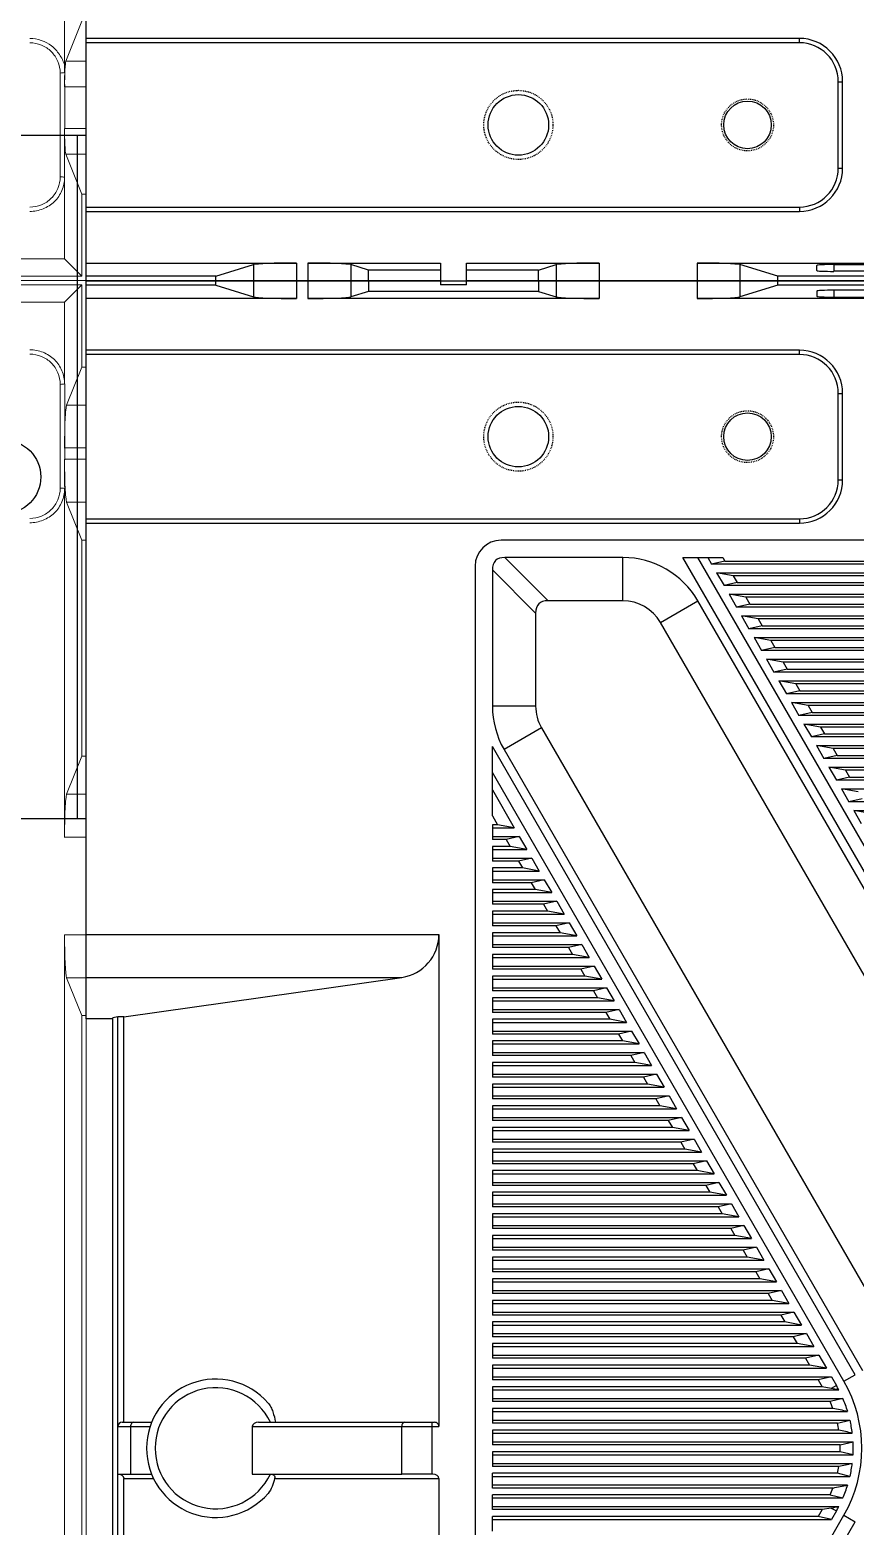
# Model space of a CAD drawing. Header units: millimetres. Extents: x 2185 to 26698, y 9658 to 17427.
# Drawn here: x 24140.1 to 24235.5, y 13711.7 to 13884.7 of the extents above; entities that cross this region are included whole.
import ezdxf

# ---------------------------------------------------------------- set-up
doc = ezdxf.new("R2010")
doc.units = ezdxf.units.MM
doc.linetypes.add('HIDDEN', pattern=[0.2, 0.1, -0.1])
doc.linetypes.add('SLD-实线', pattern=[0])
doc.layers.add('02___PRT_ALL_AXES', color=7, linetype='Continuous')
doc.layers.add('DEFAULT_2', color=8, linetype='HIDDEN')
doc.layers.add('文字层', color=8, linetype='SLD-实线', lineweight=15)

# ---------------------------------------------------------------- blocks, each defined once
blk = doc.blocks.new('76128193')
at = {"color": 7, "linetype": 'Continuous'}
for p, q in [((-4020.43, 2581.93), (-3060.43, 2581.93)), ((-3075.43, 2581.43), (-3060.93, 2581.43)), ((-3060.93, 2581.43), (-3062.93, 2579.43)), ((-3060.93, 2571.93), (-3060.93, 2581.43)), ((-3060.43, 2517.59), (-3060.43, 2581.93)), ((-3062.93, 2579.43), (-3083.03, 2579.43)), ((-3062.93, 2569.98), (-3062.93, 2579.43)), ((-3060.93, 2571.93), (-3062.69, 2567.54)), ((-3060.93, 2571.93), (-3060.43, 2571.93)), ((-3063.43, 2569.93), (-3063.43, 2557.93)), ((-3062.92, 2569.98), (-3062.92, 2562.58)), ((-3062.69, 2567.54), (-3060.43, 2567.54)), ((-3060.43, 2562.59), (-3062.93, 2562.58)), ((-3060.43, 2561.27), (-3062.93, 2561.28)), ((-3062.93, 2517.55), (-3062.93, 2557.89)), ((-3060.43, 2556.32), (-3062.69, 2556.32)), ((-3062.69, 2556.32), (-3060.93, 2551.93)), ((-3060.93, 2551.93), (-3060.43, 2551.93)), ((-3060.93, 2526.93), (-3060.93, 2551.93)), ((-3060.93, 2526.93), (-3062.69, 2522.54)), ((-3060.93, 2526.93), (-3060.43, 2526.93)), ((-3062.69, 2522.54), (-3060.43, 2522.54)), ((-3060.43, 2517.58), (-3062.93, 2517.58)), ((-3060.43, 2517.58), (-3060.43, 2106.28)), ((-3062.93, 2506.27), (-3060.43, 2506.27)), ((-3062.93, 2394.33), (-3062.93, 2506.27)), ((-3060.43, 2501.32), (-3062.69, 2501.32)), ((-3062.69, 2501.32), (-3060.93, 2496.93)), ((-3060.93, 2496.93), (-3060.43, 2496.93)), ((-3060.93, 2401.93), (-3060.93, 2496.93)), ((-3062.93, 2066.95), (-3062.93, 2106.31)), ((-3060.43, 2106.27), (-3060.43, 2041.93)), ((-3062.79, 2067.3), (-3060.93, 2071.93)), ((-3063.43, 2065.93), (-3063.43, 2053.93)), ((-3062.93, 2065.98), (-3062.93, 2066.95)), ((-3062.79, 2067.3), (-3060.43, 2067.3)), ((-3062.91, 2064.33), (-3060.43, 2064.33)), ((-3062.91, 2059.53), (-3062.91, 2064.33)), ((-3062.93, 2053.89), (-3062.93, 2059.53)), ((-3062.91, 2059.53), (-3060.43, 2059.53)), ((-3062.79, 2056.56), (-3060.43, 2056.56)), ((-3060.93, 2051.93), (-3062.79, 2056.56)), ((-3062.93, 2044.43), (-3062.93, 2053.89)), ((-3060.93, 2051.93), (-3060.43, 2051.93)), ((-3060.93, 2042.43), (-3060.93, 2051.93)), ((-3083.03, 2044.43), (-3062.93, 2044.43)), ((-3062.93, 2044.43), (-3060.93, 2042.43)), ((-3101.43, 2041.93), (-3060.43, 2041.93)), ((-3075.43, 2042.43), (-3060.93, 2042.43))]:
    blk.add_line(p, q, dxfattribs=at)
for centre, major_axis, start_param, end_param in [((-3062.65, 2506.27), (0, 5), -4.712389, -3.28349), ((-3062.76, 2064.33), (0, 3), 0.141897, 1.570796)]:
    blk.add_ellipse(centre, major_axis=major_axis, ratio=0.057143, start_param=start_param, end_param=end_param, dxfattribs=at)
for points, knots in [([(-3062.93, 2569.99), (-3062.94, 2570.51), (-3063.13, 2571.55), (-3064.04, 2572.87), (-3065.38, 2573.73), (-3066.42, 2573.93), (-3066.94, 2573.93)], [0, 0, 0, 0, 0.24999, 0.500013, 0.749974, 1, 1, 1, 1]), ([(-3066.94, 2573.43), (-3066.49, 2573.43), (-3065.57, 2573.25), (-3064.4, 2572.47), (-3063.62, 2571.31), (-3063.44, 2570.38), (-3063.43, 2569.93)], [0, 0, 0, 0, 0.250026, 0.5, 0.749975, 1, 1, 1, 1]), ([(-3062.69, 2567.54), (-3062.71, 2567.48), (-3062.75, 2567.29), (-3062.82, 2566.73), (-3062.88, 2565.72), (-3062.92, 2564.25), (-3062.93, 2563.15), (-3062.93, 2562.57)], [0, 0, 0, 0, 0.042305, 0.114527, 0.339814, 0.647954, 1, 1, 1, 1]), ([(-3062.92, 2562.58), (-3062.92, 2562.36), (-3062.88, 2561.93), (-3062.92, 2561.49), (-3062.92, 2561.28)], [0, 0, 0, 0, 0.499974, 1, 1, 1, 1]), ([(-3062.93, 2561.28), (-3062.93, 2560.69), (-3062.92, 2559.6), (-3062.88, 2558.13), (-3062.82, 2557.13), (-3062.75, 2556.57), (-3062.71, 2556.38), (-3062.69, 2556.32)], [0, 0, 0, 0, 0.352373, 0.660449, 0.885543, 0.957704, 1, 1, 1, 1]), ([(-3062.92, 2561.28), (-3062.92, 2560.71), (-3062.95, 2559.58), (-3062.92, 2558.45), (-3062.92, 2557.89)], [0, 0, 0, 0, 0.499996, 1, 1, 1, 1]), ([(-3063.43, 2557.93), (-3063.44, 2557.48), (-3063.62, 2556.56), (-3064.4, 2555.39), (-3065.57, 2554.61), (-3066.49, 2554.43), (-3066.94, 2554.43)], [0, 0, 0, 0, 0.250025, 0.499999, 0.749974, 1, 1, 1, 1]), ([(-3066.94, 2553.93), (-3066.42, 2553.93), (-3065.38, 2554.13), (-3064.04, 2554.99), (-3063.13, 2556.31), (-3062.94, 2557.35), (-3062.93, 2557.87)], [0, 0, 0, 0, 0.250084, 0.500116, 0.750095, 1, 1, 1, 1]), ([(-3062.69, 2522.54), (-3062.71, 2522.48), (-3062.75, 2522.29), (-3062.82, 2521.73), (-3062.88, 2520.72), (-3062.92, 2519.24), (-3062.93, 2518.14), (-3062.93, 2517.55)], [0, 0, 0, 0, 0.042298, 0.114524, 0.339797, 0.648006, 1, 1, 1, 1]), ([(-3062.95, 2066.88), (-3063.06, 2067.31), (-3063.5, 2068.11), (-3064.66, 2069.47), (-3066.06, 2069.94), (-3066.94, 2069.93)], [0, 0, 0, 0, 0.251701, 0.503486, 1, 1, 1, 1]), ([(-3066.94, 2069.43), (-3066.49, 2069.43), (-3065.57, 2069.25), (-3064.4, 2068.47), (-3063.62, 2067.31), (-3063.44, 2066.38), (-3063.43, 2065.93)], [0, 0, 0, 0, 0.250026, 0.5, 0.749975, 1, 1, 1, 1]), ([(-3062.91, 2064.33), (-3062.91, 2064.6), (-3062.97, 2065.15), (-3062.91, 2065.7), (-3062.91, 2065.98)], [0, 0, 0, 0, 0.500023, 1, 1, 1, 1]), ([(-3062.79, 2056.56), (-3062.83, 2056.67), (-3062.85, 2057.01), (-3062.9, 2057.65), (-3062.93, 2058.53), (-3062.93, 2059.18), (-3062.93, 2059.53)], [0, 0, 0, 0, 0.114391, 0.339437, 0.647663, 1, 1, 1, 1]), ([(-3063.43, 2053.93), (-3063.44, 2053.48), (-3063.62, 2052.56), (-3064.4, 2051.39), (-3065.57, 2050.61), (-3066.49, 2050.43), (-3066.94, 2050.43)], [0, 0, 0, 0, 0.250025, 0.499999, 0.749974, 1, 1, 1, 1]), ([(-3066.94, 2049.93), (-3066.42, 2049.93), (-3065.38, 2050.13), (-3064.04, 2051), (-3063.13, 2052.31), (-3062.94, 2053.36), (-3062.93, 2053.87)], [0, 0, 0, 0, 0.250084, 0.500115, 0.750092, 1, 1, 1, 1])]:
    blk.add_open_spline(points, degree=3, knots=knots, dxfattribs=at)
for points in [[(-3062.92, 2569.98), (-3063.09, 2569.93), (-3063.26, 2569.95), (-3063.43, 2569.93)], [(-3063.43, 2557.93), (-3063.26, 2557.91), (-3063.09, 2557.93), (-3062.92, 2557.89)], [(-3062.91, 2065.98), (-3063.08, 2065.93), (-3063.26, 2065.95), (-3063.43, 2065.93)], [(-3063.43, 2053.93), (-3063.26, 2053.91), (-3063.09, 2053.93), (-3062.92, 2053.89)]]:
    blk.add_open_spline(points, degree=3, dxfattribs=at)
blk = doc.blocks.new('*U127')
at = {"layer": '文字层'}
blk.add_blockref('76128193', (3540.43, -2316.18), dxfattribs=at)
blk = doc.blocks.new('*U128')
at = {"color": 0, "linetype": 'ByBlock', "lineweight": -2, "transparency": 16777216}
for p in [(6720, 1620), (6720, 1080)]:
    blk.add_blockref('*U127', p, dxfattribs=at)
blk = doc.blocks.new('543')
at = {"color": 7, "linetype": 'Continuous'}
for p, q in [((13760.14, 9868.64), (13760.14, 9953.98)), ((13760.14, 9953.98), (14000.09, 9953.98)), ((13775.12, 9953.48), (13775.12, 9953.98)), ((13779.51, 9953.98), (13779.51, 9952.14)), ((13784.46, 9953.98), (13784.46, 9951.95)), ((13785.78, 9953.98), (13785.78, 9951.95)), ((13790.73, 9953.98), (13790.73, 9952.14)), ((13792.8, 9953.98), (13792.8, 9952.77)), ((13812.44, 9953.98), (13812.44, 9952.77)), ((13814.51, 9953.98), (13814.51, 9952.14)), ((13819.46, 9953.98), (13819.46, 9951.95)), ((13830.78, 9953.98), (13830.78, 9951.95)), ((13835.73, 9953.98), (13835.73, 9952.14)), ((13840.12, 9953.48), (13840.12, 9953.98)), ((13775.12, 9953.48), (13760.14, 9953.48)), ((13784.46, 9951.95), (13760.14, 9951.95)), ((13775.12, 9953.48), (13779.51, 9952.14)), ((13819.46, 9951.95), (13785.78, 9951.95)), ((13792.8, 9952.77), (13790.73, 9952.14)), ((13812.44, 9952.77), (13792.8, 9952.77)), ((13812.44, 9952.77), (13814.51, 9952.14)), ((13929.46, 9951.95), (13830.78, 9951.95)), ((13840.12, 9953.48), (13835.73, 9952.14)), ((13920.12, 9953.48), (13840.12, 9953.48)), ((13844.62, 9952.82), (13844.62, 9952.21)), ((13846.62, 9952.91), (13846.62, 9952.12)), ((13913.62, 9952.91), (13846.62, 9952.91)), ((13846.62, 9952.12), (13913.62, 9952.12)), ((13842.62, 9945.98), (13760.14, 9945.98)), ((13842.62, 9945.48), (13760.14, 9945.48)), ((13842.62, 9945.48), (13842.62, 9945.98)), ((13847.12, 9930.98), (13847.12, 9940.98)), ((13847.12, 9940.98), (13847.62, 9940.98)), ((13847.62, 9930.98), (13847.62, 9940.98)), ((13847.12, 9930.98), (13847.62, 9930.98)), ((13760.14, 9926.48), (13842.62, 9926.48)), ((13760.14, 9925.98), (13842.62, 9925.98)), ((13842.62, 9926.48), (13842.62, 9925.98)), ((13952.12, 9924), (13808.12, 9924)), ((13805.12, 9921), (13805.12, 9717)), ((13808.56, 9922), (13813.56, 9917)), ((13822.21, 9922), (13808.56, 9922)), ((13822.21, 9917), (13822.21, 9922)), ((13866.38, 9857.5), (13829.14, 9922)), ((13829.14, 9922), (13833.76, 9922)), ((13867.68, 9858.25), (13830.87, 9922)), ((13832.03, 9922), (13832.46, 9921.25)), ((13833.99, 9921.6), (13832.46, 9921.25)), ((13927.78, 9921.25), (13832.46, 9921.25)), ((13833.76, 9922), (13833.99, 9921.6)), ((13833.99, 9921.6), (13926.25, 9921.6)), ((13807.12, 9920.57), (13807.12, 9904.82)), ((13807.12, 9920.57), (13812.12, 9915.57)), ((13833.04, 9920.25), (13833.9, 9918.75)), ((13833.04, 9920.25), (13927.2, 9920.25)), ((13834.97, 9919.9), (13833.04, 9920.25)), ((13835.43, 9919.1), (13833.9, 9918.75)), ((13834.97, 9919.9), (13835.43, 9919.1)), ((13925.27, 9919.9), (13834.97, 9919.9)), ((13835.43, 9919.1), (13924.81, 9919.1)), ((13926.34, 9918.75), (13833.9, 9918.75)), ((13834.48, 9917.75), (13835.35, 9916.25)), ((13836.41, 9917.4), (13834.48, 9917.75)), ((13834.48, 9917.75), (13925.76, 9917.75)), ((13836.41, 9917.4), (13836.88, 9916.6)), ((13923.83, 9917.4), (13836.41, 9917.4)), ((13812.12, 9915.57), (13812.12, 9904.82)), ((13822.21, 9917), (13813.56, 9917)), ((13826.54, 9914.5), (13830.87, 9917)), ((13865.51, 9857), (13830.87, 9917)), ((13836.88, 9916.6), (13835.35, 9916.25)), ((13924.89, 9916.25), (13835.35, 9916.25)), ((13836.88, 9916.6), (13923.36, 9916.6)), ((13861.18, 9854.5), (13826.54, 9914.5)), ((13835.92, 9915.25), (13836.79, 9913.75)), ((13837.86, 9914.9), (13835.92, 9915.25)), ((13835.92, 9915.25), (13924.32, 9915.25)), ((13838.32, 9914.1), (13836.79, 9913.75)), ((13923.45, 9913.75), (13836.79, 9913.75)), ((13837.86, 9914.9), (13838.32, 9914.1)), ((13922.38, 9914.9), (13837.86, 9914.9)), ((13838.32, 9914.1), (13921.92, 9914.1)), ((13837.37, 9912.75), (13838.23, 9911.25)), ((13839.3, 9912.4), (13837.37, 9912.75)), ((13837.37, 9912.75), (13922.87, 9912.75)), ((13839.3, 9912.4), (13839.76, 9911.6)), ((13920.94, 9912.4), (13839.3, 9912.4)), ((13839.76, 9911.6), (13838.23, 9911.25)), ((13922.01, 9911.25), (13838.23, 9911.25)), ((13839.76, 9911.6), (13920.48, 9911.6)), ((13838.81, 9910.25), (13839.68, 9908.75)), ((13840.74, 9909.9), (13838.81, 9910.25)), ((13838.81, 9910.25), (13921.43, 9910.25)), ((13841.21, 9909.1), (13839.68, 9908.75)), ((13920.56, 9908.75), (13839.68, 9908.75)), ((13840.74, 9909.9), (13841.21, 9909.1)), ((13919.5, 9909.9), (13840.74, 9909.9)), ((13841.21, 9909.1), (13919.03, 9909.1)), ((13840.25, 9907.75), (13841.12, 9906.25)), ((13840.25, 9907.75), (13919.99, 9907.75)), ((13842.19, 9907.4), (13840.25, 9907.75)), ((13842.19, 9907.4), (13842.65, 9906.6)), ((13918.05, 9907.4), (13842.19, 9907.4)), ((13842.65, 9906.6), (13841.12, 9906.25)), ((13919.12, 9906.25), (13841.12, 9906.25)), ((13841.7, 9905.25), (13842.56, 9903.75)), ((13841.7, 9905.25), (13918.54, 9905.25)), ((13843.63, 9904.9), (13841.7, 9905.25)), ((13842.65, 9906.6), (13917.59, 9906.6)), ((13812.12, 9904.82), (13807.12, 9904.82)), ((13844.09, 9904.1), (13842.56, 9903.75)), ((13917.68, 9903.75), (13842.56, 9903.75)), ((13843.63, 9904.9), (13844.09, 9904.1)), ((13916.61, 9904.9), (13843.63, 9904.9)), ((13844.09, 9904.1), (13916.15, 9904.1)), ((13812.79, 9902.32), (13808.46, 9899.82)), ((13812.79, 9902.32), (13854.25, 9830.5)), ((13843.14, 9902.75), (13844.01, 9901.25)), ((13843.14, 9902.75), (13917.1, 9902.75)), ((13845.07, 9902.4), (13843.14, 9902.75)), ((13845.07, 9902.4), (13845.54, 9901.6)), ((13915.17, 9902.4), (13845.07, 9902.4)), ((13807.12, 9892.14), (13807.12, 9900.14)), ((13849.06, 9827.5), (13807.12, 9900.14)), ((13845.54, 9901.6), (13844.01, 9901.25)), ((13844.58, 9900.25), (13845.45, 9898.75)), ((13846.52, 9899.9), (13844.58, 9900.25)), ((13846.52, 9899.9), (13846.98, 9899.1)), ((13808.46, 9899.82), (13849.92, 9828)), ((13846.98, 9899.1), (13845.45, 9898.75)), ((13847.76, 9826.75), (13807.12, 9897.14)), ((13846.03, 9897.75), (13846.89, 9896.25)), ((13847.96, 9897.4), (13846.03, 9897.75)), ((13848.42, 9896.6), (13846.89, 9896.25)), ((13847.96, 9897.4), (13848.42, 9896.6)), ((13807.12, 9895.14), (13809.65, 9890.75)), ((13847.47, 9895.25), (13848.34, 9893.75)), ((13849.4, 9894.9), (13847.47, 9895.25)), ((13847.47, 9895.25), (13912.77, 9895.25)), ((13849.87, 9894.1), (13848.34, 9893.75)), ((13911.9, 9893.75), (13848.34, 9893.75)), ((13807.12, 9892.14), (13807.72, 9891.1)), ((13848.91, 9892.75), (13849.78, 9891.25)), ((13848.91, 9892.75), (13911.33, 9892.75)), ((13850.85, 9892.4), (13848.91, 9892.75)), ((13807.12, 9891.1), (13807.12, 9889.4)), ((13807.72, 9891.1), (13807.12, 9891.1)), ((13807.12, 9890.75), (13809.65, 9890.75)), ((13807.12, 9889.75), (13810.23, 9889.75)), ((13809.65, 9890.75), (13807.72, 9891.1)), ((13810.23, 9889.75), (13808.7, 9889.4)), ((13810.23, 9889.75), (13811.1, 9888.25)), ((13808.7, 9889.4), (13807.12, 9889.4)), ((13807.12, 9888.6), (13807.12, 9886.9)), ((13809.16, 9888.6), (13807.12, 9888.6)), ((13807.12, 9888.25), (13811.1, 9888.25)), ((13808.7, 9889.4), (13809.16, 9888.6)), ((13811.1, 9888.25), (13809.16, 9888.6)), ((13807.12, 9887.25), (13811.67, 9887.25)), ((13810.14, 9886.9), (13807.12, 9886.9)), ((13807.12, 9886.1), (13807.12, 9884.4)), ((13810.61, 9886.1), (13807.12, 9886.1)), ((13811.67, 9887.25), (13810.14, 9886.9)), ((13810.14, 9886.9), (13810.61, 9886.1)), ((13812.54, 9885.75), (13810.61, 9886.1)), ((13811.67, 9887.25), (13812.54, 9885.75)), ((13807.12, 9885.75), (13812.54, 9885.75)), ((13807.12, 9884.75), (13813.12, 9884.75)), ((13811.59, 9884.4), (13807.12, 9884.4)), ((13813.12, 9884.75), (13811.59, 9884.4)), ((13811.59, 9884.4), (13812.05, 9883.6)), ((13813.12, 9884.75), (13813.98, 9883.25)), ((13807.12, 9883.6), (13807.12, 9881.9)), ((13812.05, 9883.6), (13807.12, 9883.6)), ((13807.12, 9883.25), (13813.98, 9883.25)), ((13813.98, 9883.25), (13812.05, 9883.6)), ((13807.12, 9882.25), (13814.56, 9882.25)), ((13813.03, 9881.9), (13807.12, 9881.9)), ((13807.12, 9881.1), (13807.12, 9879.4)), ((13813.49, 9881.1), (13807.12, 9881.1)), ((13814.56, 9882.25), (13813.03, 9881.9)), ((13813.03, 9881.9), (13813.49, 9881.1)), ((13815.43, 9880.75), (13813.49, 9881.1)), ((13814.56, 9882.25), (13815.43, 9880.75)), ((13807.12, 9880.75), (13815.43, 9880.75)), ((13807.12, 9879.75), (13816, 9879.75)), ((13814.47, 9879.4), (13807.12, 9879.4)), ((13816, 9879.75), (13814.47, 9879.4)), ((13814.47, 9879.4), (13814.94, 9878.6)), ((13816, 9879.75), (13816.87, 9878.25)), ((13760.14, 9878.4), (13800.93, 9878.4)), ((13800.93, 9878.4), (13800.93, 9821.5)), ((13807.12, 9878.6), (13807.12, 9876.9)), ((13814.94, 9878.6), (13807.12, 9878.6)), ((13807.12, 9878.25), (13816.87, 9878.25)), ((13816.87, 9878.25), (13814.94, 9878.6)), ((13807.12, 9877.25), (13817.45, 9877.25)), ((13815.92, 9876.9), (13807.12, 9876.9)), ((13807.12, 9876.1), (13807.12, 9874.4)), ((13816.38, 9876.1), (13807.12, 9876.1)), ((13807.12, 9875.75), (13818.31, 9875.75)), ((13817.45, 9877.25), (13815.92, 9876.9)), ((13815.92, 9876.9), (13816.38, 9876.1)), ((13818.31, 9875.75), (13816.38, 9876.1)), ((13817.45, 9877.25), (13818.31, 9875.75)), ((13807.12, 9874.75), (13818.89, 9874.75)), ((13817.36, 9874.4), (13807.12, 9874.4)), ((13818.89, 9874.75), (13817.36, 9874.4)), ((13817.36, 9874.4), (13817.82, 9873.6)), ((13818.89, 9874.75), (13819.76, 9873.25)), ((13760.14, 9873.45), (13796.63, 9873.45)), ((13764.51, 9868.87), (13796.63, 9873.45)), ((13807.12, 9873.6), (13807.12, 9871.9)), ((13817.82, 9873.6), (13807.12, 9873.6)), ((13807.12, 9873.25), (13819.76, 9873.25)), ((13807.12, 9872.25), (13820.33, 9872.25)), ((13819.76, 9873.25), (13817.82, 9873.6)), ((13820.33, 9872.25), (13818.8, 9871.9)), ((13820.33, 9872.25), (13821.2, 9870.75)), ((13818.8, 9871.9), (13807.12, 9871.9)), ((13807.12, 9871.1), (13807.12, 9869.4)), ((13819.27, 9871.1), (13807.12, 9871.1)), ((13807.12, 9870.75), (13821.2, 9870.75)), ((13818.8, 9871.9), (13819.27, 9871.1)), ((13821.2, 9870.75), (13819.27, 9871.1)), ((13763.81, 9868.87), (13763.22, 9868.78)), ((13763.22, 9769.22), (13763.22, 9868.78)), ((13763.81, 9769.14), (13763.81, 9868.87)), ((13764.51, 9868.87), (13763.81, 9868.87)), ((13764.51, 9822), (13764.51, 9868.87)), ((13807.12, 9869.75), (13821.78, 9869.75)), ((13820.25, 9869.4), (13807.12, 9869.4)), ((13821.78, 9869.75), (13820.25, 9869.4)), ((13820.25, 9869.4), (13820.71, 9868.6)), ((13821.78, 9869.75), (13822.64, 9868.25)), ((13763.22, 9868.64), (13760.14, 9868.64)), ((13807.12, 9868.6), (13807.12, 9866.9)), ((13820.71, 9868.6), (13807.12, 9868.6)), ((13807.12, 9868.25), (13822.64, 9868.25)), ((13807.12, 9867.25), (13823.22, 9867.25)), ((13822.64, 9868.25), (13820.71, 9868.6)), ((13823.22, 9867.25), (13821.69, 9866.9)), ((13823.22, 9867.25), (13824.09, 9865.75)), ((13821.69, 9866.9), (13807.12, 9866.9)), ((13807.12, 9866.1), (13807.12, 9864.4)), ((13822.15, 9866.1), (13807.12, 9866.1)), ((13807.12, 9865.75), (13824.09, 9865.75)), ((13821.69, 9866.9), (13822.15, 9866.1)), ((13824.09, 9865.75), (13822.15, 9866.1)), ((13807.12, 9864.75), (13824.66, 9864.75)), ((13823.13, 9864.4), (13807.12, 9864.4)), ((13807.12, 9863.6), (13807.12, 9861.9)), ((13823.6, 9863.6), (13807.12, 9863.6)), ((13824.66, 9864.75), (13823.13, 9864.4)), ((13823.13, 9864.4), (13823.6, 9863.6)), ((13825.53, 9863.25), (13823.6, 9863.6)), ((13824.66, 9864.75), (13825.53, 9863.25)), ((13807.12, 9863.25), (13825.53, 9863.25)), ((13807.12, 9862.25), (13826.11, 9862.25)), ((13824.58, 9861.9), (13807.12, 9861.9)), ((13826.11, 9862.25), (13824.58, 9861.9)), ((13824.58, 9861.9), (13825.04, 9861.1)), ((13826.11, 9862.25), (13826.97, 9860.75)), ((13807.12, 9861.1), (13807.12, 9859.4)), ((13825.04, 9861.1), (13807.12, 9861.1)), ((13807.12, 9860.75), (13826.97, 9860.75)), ((13826.97, 9860.75), (13825.04, 9861.1)), ((13807.12, 9859.75), (13827.55, 9859.75)), ((13826.02, 9859.4), (13807.12, 9859.4)), ((13807.12, 9858.6), (13807.12, 9856.9)), ((13826.48, 9858.6), (13807.12, 9858.6)), ((13827.55, 9859.75), (13826.02, 9859.4)), ((13826.02, 9859.4), (13826.48, 9858.6)), ((13828.42, 9858.25), (13826.48, 9858.6)), ((13827.55, 9859.75), (13828.42, 9858.25)), ((13807.12, 9858.25), (13828.42, 9858.25)), ((13807.12, 9857.25), (13828.99, 9857.25)), ((13827.46, 9856.9), (13807.12, 9856.9)), ((13828.99, 9857.25), (13827.46, 9856.9)), ((13827.46, 9856.9), (13827.93, 9856.1)), ((13828.99, 9857.25), (13829.86, 9855.75)), ((13807.12, 9856.1), (13807.12, 9854.4)), ((13827.93, 9856.1), (13807.12, 9856.1)), ((13807.12, 9855.75), (13829.86, 9855.75)), ((13829.86, 9855.75), (13827.93, 9856.1)), ((13807.12, 9854.75), (13830.44, 9854.75)), ((13828.91, 9854.4), (13807.12, 9854.4)), ((13807.12, 9853.6), (13807.12, 9851.9)), ((13829.37, 9853.6), (13807.12, 9853.6)), ((13807.12, 9853.25), (13831.3, 9853.25)), ((13830.44, 9854.75), (13828.91, 9854.4)), ((13828.91, 9854.4), (13829.37, 9853.6)), ((13831.3, 9853.25), (13829.37, 9853.6)), ((13830.44, 9854.75), (13831.3, 9853.25)), ((13807.12, 9852.25), (13831.88, 9852.25)), ((13830.35, 9851.9), (13807.12, 9851.9)), ((13831.88, 9852.25), (13830.35, 9851.9)), ((13830.35, 9851.9), (13830.81, 9851.1)), ((13831.88, 9852.25), (13832.75, 9850.75)), ((13807.12, 9851.1), (13807.12, 9849.4)), ((13830.81, 9851.1), (13807.12, 9851.1)), ((13807.12, 9850.75), (13832.75, 9850.75)), ((13807.12, 9849.75), (13833.32, 9849.75)), ((13832.75, 9850.75), (13830.81, 9851.1)), ((13833.32, 9849.75), (13831.8, 9849.4)), ((13833.32, 9849.75), (13834.19, 9848.25)), ((13831.8, 9849.4), (13807.12, 9849.4)), ((13807.12, 9848.6), (13807.12, 9846.9)), ((13832.26, 9848.6), (13807.12, 9848.6)), ((13807.12, 9848.25), (13834.19, 9848.25)), ((13831.8, 9849.4), (13832.26, 9848.6)), ((13834.19, 9848.25), (13832.26, 9848.6)), ((13807.12, 9847.25), (13834.77, 9847.25)), ((13833.24, 9846.9), (13807.12, 9846.9)), ((13834.77, 9847.25), (13833.24, 9846.9)), ((13833.24, 9846.9), (13833.7, 9846.1)), ((13834.77, 9847.25), (13835.63, 9845.75)), ((13807.12, 9846.1), (13807.12, 9844.4)), ((13833.7, 9846.1), (13807.12, 9846.1)), ((13807.12, 9845.75), (13835.63, 9845.75)), ((13807.12, 9844.75), (13836.21, 9844.75)), ((13835.63, 9845.75), (13833.7, 9846.1)), ((13836.21, 9844.75), (13834.68, 9844.4)), ((13836.21, 9844.75), (13837.08, 9843.25)), ((13834.68, 9844.4), (13807.12, 9844.4)), ((13807.12, 9843.6), (13807.12, 9841.9)), ((13835.14, 9843.6), (13807.12, 9843.6)), ((13807.12, 9843.25), (13837.08, 9843.25)), ((13834.68, 9844.4), (13835.14, 9843.6)), ((13837.08, 9843.25), (13835.14, 9843.6)), ((13807.12, 9842.25), (13837.66, 9842.25)), ((13836.13, 9841.9), (13807.12, 9841.9)), ((13807.12, 9841.1), (13807.12, 9839.4)), ((13836.59, 9841.1), (13807.12, 9841.1)), ((13837.66, 9842.25), (13836.13, 9841.9)), ((13836.13, 9841.9), (13836.59, 9841.1)), ((13838.52, 9840.75), (13836.59, 9841.1)), ((13837.66, 9842.25), (13838.52, 9840.75)), ((13807.12, 9840.75), (13838.52, 9840.75)), ((13807.12, 9839.75), (13839.1, 9839.75)), ((13837.57, 9839.4), (13807.12, 9839.4)), ((13839.1, 9839.75), (13837.57, 9839.4)), ((13837.57, 9839.4), (13838.03, 9838.6)), ((13839.1, 9839.75), (13839.96, 9838.25)), ((13807.12, 9838.6), (13807.12, 9836.9)), ((13838.03, 9838.6), (13807.12, 9838.6)), ((13807.12, 9838.25), (13839.96, 9838.25)), ((13839.96, 9838.25), (13838.03, 9838.6)), ((13807.12, 9837.25), (13840.54, 9837.25)), ((13839.01, 9836.9), (13807.12, 9836.9)), ((13807.12, 9836.1), (13807.12, 9834.4)), ((13839.47, 9836.1), (13807.12, 9836.1)), ((13840.54, 9837.25), (13839.01, 9836.9)), ((13839.01, 9836.9), (13839.47, 9836.1)), ((13841.41, 9835.75), (13839.47, 9836.1)), ((13840.54, 9837.25), (13841.41, 9835.75)), ((13807.12, 9835.75), (13841.41, 9835.75)), ((13807.12, 9834.75), (13841.99, 9834.75)), ((13840.46, 9834.4), (13807.12, 9834.4)), ((13841.99, 9834.75), (13840.46, 9834.4)), ((13840.46, 9834.4), (13840.92, 9833.6)), ((13841.99, 9834.75), (13842.85, 9833.25)), ((13807.12, 9833.6), (13807.12, 9831.9)), ((13840.92, 9833.6), (13807.12, 9833.6)), ((13807.12, 9833.25), (13842.85, 9833.25)), ((13842.85, 9833.25), (13840.92, 9833.6)), ((13807.12, 9832.25), (13843.43, 9832.25)), ((13841.9, 9831.9), (13807.12, 9831.9)), ((13807.12, 9831.1), (13807.12, 9829.4)), ((13842.36, 9831.1), (13807.12, 9831.1)), ((13807.12, 9830.75), (13844.29, 9830.75)), ((13843.43, 9832.25), (13841.9, 9831.9)), ((13841.9, 9831.9), (13842.36, 9831.1)), ((13844.29, 9830.75), (13842.36, 9831.1)), ((13843.43, 9832.25), (13844.29, 9830.75)), ((13807.12, 9829.75), (13844.87, 9829.75)), ((13843.34, 9829.4), (13807.12, 9829.4)), ((13844.87, 9829.75), (13843.34, 9829.4)), ((13843.34, 9829.4), (13843.8, 9828.6)), ((13844.87, 9829.75), (13845.74, 9828.25)), ((13807.12, 9828.6), (13807.12, 9826.9)), ((13843.8, 9828.6), (13807.12, 9828.6)), ((13807.12, 9828.25), (13845.74, 9828.25)), ((13807.12, 9827.25), (13846.32, 9827.25)), ((13845.74, 9828.25), (13843.8, 9828.6)), ((13846.32, 9827.25), (13844.79, 9826.9)), ((13846.32, 9827.25), (13846.89, 9826.25)), ((13847.76, 9826.75), (13849.06, 9827.5)), ((13844.79, 9826.9), (13807.12, 9826.9)), ((13807.12, 9826.1), (13807.12, 9824.4)), ((13845.25, 9826.1), (13807.12, 9826.1)), ((13807.12, 9825.75), (13847.17, 9825.75)), ((13844.79, 9826.9), (13845.25, 9826.1)), ((13846.3, 9825.91), (13845.25, 9826.1)), ((13846.89, 9826.25), (13846.3, 9825.91)), ((13807.12, 9824.75), (13847.65, 9824.75)), ((13846.16, 9824.4), (13807.12, 9824.4)), ((13847.65, 9824.75), (13846.16, 9824.4)), ((13807.12, 9823.6), (13807.12, 9821.9)), ((13846.49, 9823.6), (13807.12, 9823.6)), ((13807.12, 9823.25), (13848.2, 9823.25)), ((13807.12, 9822.25), (13848.47, 9822.25)), ((13847.01, 9821.9), (13848.47, 9822.25)), ((13763.81, 9821.5), (13767.52, 9821.5)), ((13764.31, 9822), (13767.7, 9822)), ((13765.27, 9821.5), (13765.27, 9816)), ((13796.63, 9816), (13796.63, 9821.5)), ((13796.63, 9821.5), (13800.93, 9821.5)), ((13796.99, 9822), (13800.43, 9822)), ((13800.17, 9816), (13800.17, 9822)), ((13847.01, 9821.9), (13807.12, 9821.9)), ((13807.12, 9821.1), (13807.12, 9819.4)), ((13847.16, 9821.1), (13807.12, 9821.1)), ((13807.12, 9820.75), (13848.73, 9820.75)), ((13807.12, 9819.75), (13848.82, 9819.75)), ((13847.33, 9819.4), (13807.12, 9819.4)), ((13807.12, 9818.6), (13807.12, 9816.9)), ((13847.33, 9818.6), (13807.12, 9818.6)), ((13847.33, 9819.4), (13848.82, 9819.75)), ((13848.82, 9818.25), (13847.33, 9818.6)), ((13807.12, 9818.25), (13848.82, 9818.25)), ((13807.12, 9817.25), (13848.73, 9817.25)), ((13847.16, 9816.9), (13807.12, 9816.9)), ((13763.81, 9816), (13767.7, 9816)), ((13764.51, 9769.14), (13764.51, 9815.5)), ((13764.51, 9815.5), (13767.93, 9815.5)), ((13781.93, 9815.5), (13800.93, 9815.5)), ((13800.22, 9816), (13796.63, 9816)), ((13800.93, 9815.5), (13800.93, 9759.6)), ((13807.12, 9814.4), (13807.12, 9816.1)), ((13847.01, 9816.1), (13807.12, 9816.1)), ((13807.12, 9815.75), (13848.47, 9815.75)), ((13848.47, 9815.75), (13847.01, 9816.1)), ((13807.12, 9814.75), (13848.2, 9814.75)), ((13846.49, 9814.4), (13807.12, 9814.4)), ((13807.12, 9811.9), (13807.12, 9813.6)), ((13846.16, 9813.6), (13807.12, 9813.6)), ((13846.16, 9813.6), (13847.65, 9813.25)), ((13807.12, 9813.25), (13847.65, 9813.25)), ((13807.12, 9812.25), (13847.17, 9812.25)), ((13845.25, 9811.9), (13807.12, 9811.9)), ((13845.25, 9811.9), (13844.79, 9811.1)), ((13846.3, 9812.09), (13845.25, 9811.9)), ((13846.3, 9812.09), (13846.89, 9811.75)), ((13846.89, 9811.75), (13846.32, 9810.75)), ((13807.12, 9740.86), (13847.76, 9811.25)), ((13807.12, 9809.4), (13807.12, 9811.1)), ((13844.79, 9811.1), (13807.12, 9811.1)), ((13807.12, 9810.75), (13846.32, 9810.75)), ((13807.12, 9737.86), (13849.06, 9810.5)), ((13846.32, 9810.75), (13844.79, 9811.1)), ((13847.76, 9811.25), (13849.06, 9810.5)), ((13760.14, 9684.03), (13760.14, 9769.37)), ((13842.62, 9712.03), (13760.14, 9712.03)), ((13842.62, 9711.53), (13760.14, 9711.53)), ((13842.62, 9711.53), (13842.62, 9712.03)), ((13847.12, 9707.03), (13847.62, 9707.03)), ((13847.12, 9697.03), (13847.12, 9707.03)), ((13847.62, 9697.03), (13847.62, 9707.03)), ((13847.12, 9697.03), (13847.62, 9697.03)), ((13760.14, 9692.53), (13842.62, 9692.53)), ((13842.62, 9692.53), (13842.62, 9692.03)), ((13760.14, 9692.03), (13842.62, 9692.03)), ((13760.14, 9686.06), (13784.46, 9686.06)), ((13775.12, 9684.53), (13779.51, 9685.87)), ((13779.51, 9685.87), (13779.51, 9684.03)), ((13784.46, 9686.06), (13784.46, 9684.03)), ((13785.78, 9686.06), (13801.12, 9686.06)), ((13785.78, 9686.06), (13785.78, 9684.03)), ((13792.8, 9685.24), (13790.73, 9685.87)), ((13790.73, 9685.87), (13790.73, 9684.03)), ((13801.12, 9686.06), (13801.12, 9683.53)), ((13804.12, 9686.06), (13819.46, 9686.06)), ((13804.12, 9683.53), (13804.12, 9686.06)), ((13812.44, 9685.24), (13814.51, 9685.87)), ((13814.51, 9685.87), (13814.51, 9684.03)), ((13819.46, 9686.06), (13819.46, 9684.03)), ((13830.78, 9686.06), (13929.46, 9686.06)), ((13830.78, 9686.06), (13830.78, 9684.03)), ((13840.12, 9684.53), (13835.73, 9685.87)), ((13835.73, 9685.87), (13835.73, 9684.03)), ((13844.62, 9685.18), (13844.62, 9685.79)), ((13846.62, 9685.88), (13913.62, 9685.88)), ((13846.62, 9685.88), (13846.62, 9685.1)), ((13775.12, 9684.53), (13760.14, 9684.53)), ((13760.14, 9684.03), (13801.12, 9684.03)), ((13775.12, 9684.03), (13775.12, 9684.53)), ((13801.12, 9685.24), (13792.8, 9685.24)), ((13792.8, 9684.03), (13792.8, 9685.24)), ((13812.44, 9685.24), (13804.12, 9685.24)), ((13804.12, 9684.03), (13956.12, 9684.03)), ((13812.44, 9684.03), (13812.44, 9685.24)), ((13920.12, 9684.53), (13840.12, 9684.53)), ((13840.12, 9684.03), (13840.12, 9684.53)), ((13913.62, 9685.1), (13846.62, 9685.1)), ((13804.12, 9683.53), (13801.12, 9683.53))]:
    blk.add_line(p, q, dxfattribs=at)
for centre, radius in [((13810.12, 9935.98), 3.5), ((13810.12, 9935.98), 3.5), ((13836.62, 9935.98), 2.75), ((13836.62, 9935.98), 2.75), ((13810.12, 9702.03), 3.5), ((13810.12, 9702.03), 3.5), ((13810.12, 9702.03), 3.5), ((13836.62, 9702.03), 2.75), ((13836.62, 9702.03), 2.75), ((13836.62, 9702.03), 2.75)]:
    blk.add_circle(centre, radius, dxfattribs=at)
at = {"color": 2, "linetype": 'Continuous'}
for centre in [(13810.12, 9935.98), (13810.12, 9702.03)]:
    blk.add_circle(centre, 3.5, dxfattribs=at)
at = {"color": 3, "linetype": 'Continuous'}
for centre in [(13836.62, 9935.98), (13836.62, 9702.03)]:
    blk.add_circle(centre, 2.75, dxfattribs=at)
at = {"color": 7, "linetype": 'Continuous'}
for centre, radius, start, end in [((13842.62, 9940.98), 5, 0, 90), ((13842.62, 9940.98), 4.5, 0, 90), ((13842.62, 9930.98), 5, 270, 0), ((13842.62, 9930.98), 4.5, 270, 0), ((13808.12, 9921), 3, 90, 180), ((13822.21, 9912), 10, 30, 90), ((13822.21, 9912), 5, 30, 90), ((13817.12, 9904.82), 10, 180, 210), ((13817.12, 9904.82), 5, 180, 210), ((13775.12, 9819), 8, 40.7874, 319.2126), ((13775.12, 9819), 7, 25.3769, 334.6231), ((13815.79, 9657.38), 171.28, 79.445, 79.7396), ((13834.34, 9819), 14.5, 27.7437, 30), ((13834.34, 9819), 15.5, 330, 30), ((13834.34, 9819), 13, 20.7227, 24.5435), ((13834.34, 9819), 14.5, 17.0438, 23.3628), ((13795.42, 9570.59), 258.12, 78.2013, 78.5875), ((13834.34, 9819), 14.5, 6.9319, 12.9522), ((13764.31, 9821.5), 0.5, 90, 180), ((13834.34, 9819), 13, 9.2962, 12.8898), ((13739.18, 9334.67), 498.27, 77.2995, 77.4839), ((13834.34, 9819), 13, 358.2368, 1.7632), ((13834.34, 9819), 14.5, 357.0351, 2.9649), ((13834.34, 9819), 13, 347.1102, 350.7038), ((13739.18, 10303.34), 498.27, 282.5161, 282.7005), ((13834.34, 9819), 14.5, 347.0478, 353.0681), ((13834.34, 9819), 13, 335.4565, 339.2773), ((13797.89, 10055.4), 245.85, 281.4029, 281.8083), ((13834.34, 9819), 14.5, 336.6372, 342.9562), ((13815.79, 9980.63), 171.28, 280.2604, 280.555), ((13834.34, 9819), 14.5, 330, 332.2563), ((13842.62, 9707.03), 5, 0, 90), ((13842.62, 9707.03), 4.5, 0, 90), ((13842.62, 9697.03), 5, 270, 0), ((13842.62, 9697.03), 4.5, 270, 0)]:
    blk.add_arc(centre, radius, start, end, dxfattribs=at)
for centre, major_axis, ratio, start_param, end_param in [((13784.46, 9952.17), (5, 0), 0.043661, -2.999697, -1.570796), ((13785.78, 9952.17), (5, 0), 0.043661, -1.570796, -0.141895), ((13819.46, 9952.17), (5, 0), 0.043661, -2.999697, -1.570796), ((13830.78, 9952.17), (5, 0), 0.043661, -1.570796, -0.141895), ((13846.62, 9952.82), (2, 0), 0.043661, 1.570796, 3.141593), ((13846.62, 9952.21), (2, 0), 0.043661, 3.141593, 4.712389), ((13824.52, 9904.6), (17.04, -17.04), 0.207514, 2.936982, 3.346203), ((13829.52, 9899.6), (17.04, -17.04), 0.207514, 2.936982, 3.346203), ((13795.93, 9878.4), (0, 5), 1, -2.999697, -1.570796), ((13800.43, 9821.5), (0.5, 0), 1, 1.174191, 1.570796), ((13800.43, 9821.5), (0, 0.5), 1, -1.570796, -0.396605), ((13763.81, 9815.5), (-0.707, 0), 0.707107, 3.141593, 4.712389), ((13800.22, 9815.5), (0.707, 0), 0.707107, 0, 1.570796), ((13784.46, 9685.84), (5, 0), 0.043661, 1.570796, 2.999697), ((13785.78, 9685.84), (5, 0), 0.043661, 0.141895, 1.570796), ((13819.46, 9685.84), (5, 0), 0.043661, 1.570796, 2.999697), ((13830.78, 9685.84), (5, 0), 0.043661, 0.141895, 1.570796), ((13846.62, 9685.79), (2, 0), 0.043661, 1.570796, 3.141593), ((13846.62, 9685.18), (2, 0), 0.043661, -3.141593, -1.570796)]:
    blk.add_ellipse(centre, major_axis=major_axis, ratio=ratio, start_param=start_param, end_param=end_param, dxfattribs=at)
for points, knots in [([(13781.18, 9824.23), (13781.3, 9824.09), (13781.51, 9823.76), (13781.82, 9823.02), (13781.96, 9822.41), (13782.03, 9822)], [0, 0, 0, 0, 0.233349, 0.481349, 1, 1, 1, 1]), ([(13765.62, 9822), (13765.58, 9822), (13765.48, 9821.97), (13765.36, 9821.86), (13765.29, 9821.69), (13765.27, 9821.57), (13765.27, 9821.5)], [0, 0, 0, 0, 0.20928, 0.444593, 0.712343, 1, 1, 1, 1]), ([(13796.99, 9822), (13796.94, 9822), (13796.84, 9821.97), (13796.72, 9821.86), (13796.65, 9821.69), (13796.63, 9821.57), (13796.63, 9821.5)], [0, 0, 0, 0, 0.20928, 0.444593, 0.712343, 1, 1, 1, 1]), ([(13781.93, 9815.5), (13781.86, 9815.18), (13781.68, 9814.58), (13781.38, 9814.01), (13781.18, 9813.78)], [0, 0, 0, 0, 0.518605, 1, 1, 1, 1]), ([(13781.47, 9816), (13781.6, 9816), (13781.83, 9815.96), (13781.96, 9815.7), (13781.95, 9815.57), (13781.93, 9815.5)], [0, 0, 0, 0, 0.505176, 0.747023, 1, 1, 1, 1])]:
    blk.add_open_spline(points, degree=3, knots=knots, dxfattribs=at)
at = {"layer": '02___PRT_ALL_AXES', "color": 7, "linetype": 'Continuous'}
for p, q in [((13854.92, 9901.25), (13844.01, 9901.25)), ((13844.58, 9900.25), (13854.08, 9900.25)), ((13845.54, 9901.6), (13855.47, 9901.6)), ((13853.92, 9899.9), (13846.52, 9899.9)), ((13853.69, 9898.75), (13845.45, 9898.75)), ((13846.98, 9899.1), (13853.71, 9899.1)), ((13846.03, 9897.75), (13853.83, 9897.75)), ((13853.96, 9897.4), (13847.96, 9897.4)), ((13848.42, 9896.6), (13854.46, 9896.6)), ((13854.8, 9896.25), (13846.89, 9896.25)), ((13779.35, 9821.5), (13779.35, 9816)), ((13779.35, 9821.5), (13796.63, 9821.5)), ((13780.06, 9822), (13796.99, 9822)), ((13779.35, 9816), (13796.63, 9816))]:
    blk.add_line(p, q, dxfattribs=at)
blk.add_ellipse((13780.06, 9821.5), major_axis=(-0.707, 0), ratio=0.707107, start_param=-1.570796, end_param=0, dxfattribs=at)
at = {"layer": 'DEFAULT_2', "color": 8, "linetype": 'HIDDEN'}
for centre, radius in [((13810.12, 9935.98), 4), ((13836.62, 9935.98), 3), ((13810.12, 9702.03), 4), ((13836.62, 9702.03), 3)]:
    blk.add_circle(centre, radius, dxfattribs=at)
blk = doc.blocks.new('*U129')
at = {"color": 4, "lineweight": 5}
for p in [(-13880.12, -9683.75), (-13880.12, -9953.75)]:
    blk.add_blockref('543', p, dxfattribs=at)
blk = doc.blocks.new('*U130')
at = {"color": 0, "linetype": 'ByBlock', "lineweight": -2, "transparency": 16777216}
blk.add_blockref('*U129', (0, 1080), dxfattribs=at)
blk = doc.blocks.new('asdzxfv')
at = {"color": 2, "linetype": 'Continuous', "true_color": 0xf1eb1f}
for p, q in [((13513.75, 9422.91), (13513.75, 9501.91)), ((13560.75, 9501.91), (13513.75, 9501.91)), ((13514.75, 9422.91), (13514.75, 9501.91)), ((13536.25, 9501.91), (13536.25, 9422.91)), ((13536.75, 9422.91), (13536.75, 9501.91)), ((13537.25, 9422.91), (13537.25, 9501.91)), ((13537.69, 9422.91), (13537.69, 9501.91)), ((13538.16, 9422.91), (13538.16, 9501.91)), ((13538.75, 9422.91), (13538.75, 9501.91)), ((13538.83, 9501.91), (13538.83, 9422.91)), ((13538.89, 9422.91), (13538.89, 9501.91)), ((13545.17, 9501.91), (13545.17, 9422.91)), ((13545.67, 9422.91), (13545.67, 9501.91)), ((13546.17, 9495.78), (13546.17, 9501.91)), ((13551.32, 9495.78), (13551.32, 9501.91)), ((13551.82, 9422.91), (13551.82, 9501.91)), ((13552.32, 9422.91), (13552.32, 9501.91)), ((13558.6, 9422.91), (13558.6, 9501.91)), ((13558.67, 9501.91), (13558.67, 9422.91)), ((13558.75, 9422.91), (13558.75, 9501.91)), ((13559.33, 9501.91), (13559.33, 9422.91)), ((13559.8, 9501.91), (13559.8, 9422.91)), ((13560.25, 9422.91), (13560.25, 9501.91)), ((13560.75, 9422.91), (13560.75, 9501.91)), ((13546.17, 9491.04), (13546.17, 9433.78)), ((13551.32, 9433.78), (13551.32, 9491.04)), ((13528.25, 9466.66), (13523.25, 9466.66)), ((13523.25, 9458.16), (13528.25, 9458.16)), ((13546.17, 9422.91), (13546.17, 9429.04)), ((13551.32, 9422.91), (13551.32, 9429.04)), ((13560.75, 9422.91), (13513.75, 9422.91))]:
    blk.add_line(p, q, dxfattribs=at)
for centre in [(13548.75, 9493.41), (13548.75, 9431.41)]:
    blk.add_circle(centre, 2.7, dxfattribs=at)
for centre, radius, start, end in [((13548.75, 9493.41), 3.5, 42.6324, 137.3676), ((13548.75, 9493.41), 3.5, 222.6324, 317.3676), ((13523.25, 9462.41), 4.25, 90, 270), ((13528.25, 9462.41), 4.25, 270, 90), ((13548.75, 9431.41), 3.5, 42.6324, 137.3676), ((13548.75, 9431.41), 3.5, 222.6324, 317.3676)]:
    blk.add_arc(centre, radius, start, end, dxfattribs=at)
for points, knots in [([(13545.68, 9493.41), (13545.68, 9493.51), (13545.68, 9493.72), (13545.69, 9494.03), (13545.7, 9494.34), (13545.74, 9494.65), (13545.79, 9494.95), (13545.86, 9495.19), (13545.93, 9495.38), (13545.99, 9495.52), (13546.07, 9495.66), (13546.14, 9495.74), (13546.17, 9495.78)], [0, 0, 0, 0, 0.127092, 0.253318, 0.378322, 0.502266, 0.625619, 0.749056, 0.811111, 0.873552, 0.936512, 1, 1, 1, 1]), ([(13551.32, 9495.78), (13551.36, 9495.74), (13551.42, 9495.66), (13551.5, 9495.52), (13551.56, 9495.38), (13551.64, 9495.19), (13551.7, 9494.95), (13551.76, 9494.65), (13551.79, 9494.34), (13551.81, 9494.03), (13551.82, 9493.72), (13551.82, 9493.51), (13551.82, 9493.41)], [0, 0, 0, 0, 0.063487, 0.126447, 0.188887, 0.250942, 0.37438, 0.497732, 0.621676, 0.746681, 0.872907, 1, 1, 1, 1]), ([(13546.17, 9491.04), (13546.14, 9491.08), (13546.07, 9491.16), (13545.99, 9491.3), (13545.93, 9491.44), (13545.86, 9491.63), (13545.79, 9491.87), (13545.74, 9492.17), (13545.7, 9492.48), (13545.69, 9492.79), (13545.68, 9493.1), (13545.68, 9493.31), (13545.68, 9493.41)], [0, 0, 0, 0, 0.063495, 0.126469, 0.188905, 0.250963, 0.374396, 0.497744, 0.621683, 0.746682, 0.87291, 1, 1, 1, 1]), ([(13551.82, 9493.41), (13551.82, 9493.31), (13551.82, 9493.1), (13551.81, 9492.79), (13551.79, 9492.48), (13551.76, 9492.17), (13551.7, 9491.87), (13551.64, 9491.63), (13551.56, 9491.44), (13551.5, 9491.3), (13551.42, 9491.16), (13551.36, 9491.08), (13551.32, 9491.04)], [0, 0, 0, 0, 0.127092, 0.253319, 0.378323, 0.502267, 0.62562, 0.749057, 0.811112, 0.873553, 0.936512, 1, 1, 1, 1]), ([(13545.68, 9431.41), (13545.68, 9431.51), (13545.68, 9431.72), (13545.69, 9432.03), (13545.7, 9432.34), (13545.74, 9432.65), (13545.79, 9432.95), (13545.86, 9433.19), (13545.93, 9433.38), (13545.99, 9433.52), (13546.07, 9433.66), (13546.14, 9433.74), (13546.17, 9433.78)], [0, 0, 0, 0, 0.127092, 0.253318, 0.378322, 0.502266, 0.625619, 0.749056, 0.811111, 0.873552, 0.936512, 1, 1, 1, 1]), ([(13551.32, 9433.78), (13551.36, 9433.74), (13551.42, 9433.66), (13551.5, 9433.52), (13551.56, 9433.38), (13551.64, 9433.19), (13551.7, 9432.95), (13551.76, 9432.65), (13551.79, 9432.34), (13551.81, 9432.03), (13551.82, 9431.72), (13551.82, 9431.51), (13551.82, 9431.41)], [0, 0, 0, 0, 0.063487, 0.126447, 0.188887, 0.250942, 0.37438, 0.497732, 0.621676, 0.746681, 0.872907, 1, 1, 1, 1]), ([(13546.17, 9429.04), (13546.14, 9429.08), (13546.07, 9429.16), (13545.99, 9429.3), (13545.93, 9429.44), (13545.86, 9429.63), (13545.79, 9429.87), (13545.74, 9430.17), (13545.7, 9430.48), (13545.69, 9430.79), (13545.68, 9431.1), (13545.68, 9431.31), (13545.68, 9431.41)], [0, 0, 0, 0, 0.063495, 0.126469, 0.188905, 0.250963, 0.374396, 0.497744, 0.621683, 0.746682, 0.87291, 1, 1, 1, 1]), ([(13551.82, 9431.41), (13551.82, 9431.31), (13551.82, 9431.1), (13551.81, 9430.79), (13551.79, 9430.48), (13551.76, 9430.17), (13551.7, 9429.87), (13551.64, 9429.63), (13551.56, 9429.44), (13551.5, 9429.3), (13551.42, 9429.16), (13551.36, 9429.08), (13551.32, 9429.04)], [0, 0, 0, 0, 0.127092, 0.253319, 0.378323, 0.502267, 0.62562, 0.749057, 0.811112, 0.873553, 0.936512, 1, 1, 1, 1])]:
    blk.add_open_spline(points, degree=3, knots=knots, dxfattribs=at)
blk = doc.blocks.new('*U438')
at = {"xscale": -1}
blk.add_blockref('asdzxfv', (13537.25, -9751.86), dxfattribs=at)
blk = doc.blocks.new('*U439')
at = {"color": 0, "linetype": 'ByBlock', "lineweight": -2, "transparency": 16777216}
blk.add_blockref('*U438', (6720, 0), dxfattribs=at)

msp = doc.modelspace()

# ---------------------------------------------------------------- block references
for name, p in [('*U128', (16946.579, 12509.957)), ('*U439', (17403.079, 14122.457)), ('*U130', (24266.554, 12775.432))]:
    msp.add_blockref(name, p)

doc.saveas('drawing.dxf')
